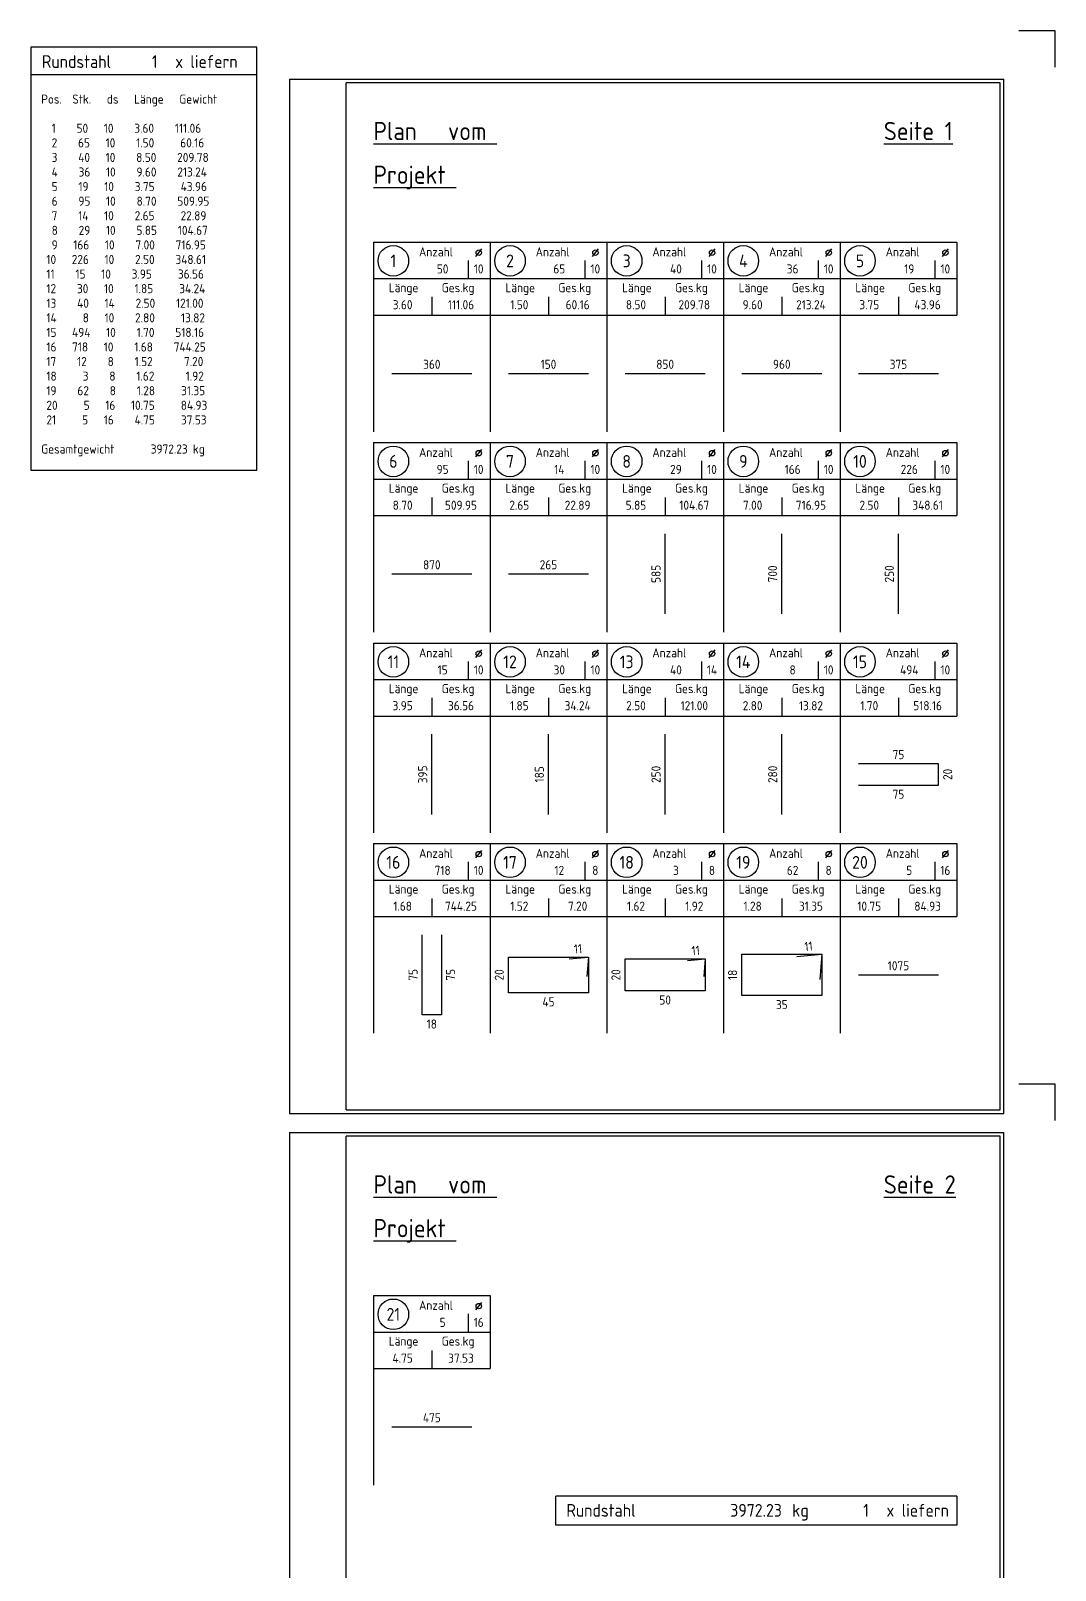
# Model space of a CAD drawing. Extents: x -3 to 123, y 0 to 106.
# Drawn here: x -3.2 to 10.85, y 85.07 to 106.18 of the extents above; entities that cross this region are included whole.
import ezdxf
from ezdxf.enums import TextEntityAlignment as Align

# ---------------------------------------------------------------- set-up
doc = ezdxf.new("R2010")
doc.units = 0
doc.header["$LTSCALE"] = 0.5
doc.header["$MEASUREMENT"] = 0
doc.linetypes.add('AUSGEZOGEN', pattern=[1000.01, 1000, 0.01])
for name, color, linetype in [('MAT', 7, 'CONTINUOUS'), ('RAHMEN', 7, 'CONTINUOUS'), ('RND', 7, 'CONTINUOUS'), ('RND_BILD', 7, 'CONTINUOUS')]:
    doc.layers.add(name, color=color, linetype=linetype)
doc.styles.add('liste', font='isocp-e.shx')
doc.styles.add('TXT', font='isocp.shx')

# ---------------------------------------------------------------- blocks, each defined once
blk = doc.blocks.new('DIN-RND')
at = {"layer": 'RAHMEN', "color": 102, "linetype": 'AUSGEZOGEN'}
for p, q in [((21, 29.7), (20, 29.7)), ((21, 28.7), (21, 29.7))]:
    blk.add_line(p, q, dxfattribs=at)
at = {"layer": 'RAHMEN', "color": 7, "linetype": 'AUSGEZOGEN'}
for p, q in [((0, 28.373), (0, 0)), ((0, 28.373), (19.592, 28.373)), ((19.592, 0), (19.592, 28.373)), ((0, 0), (19.592, 0))]:
    blk.add_line(p, q, dxfattribs=at)
at = {"layer": 'RAHMEN', "color": 5, "linetype": 'AUSGEZOGEN'}
for p, q in [((1.55, 0.1), (1.55, 28.273)), ((19.492, 28.273), (1.55, 28.273)), ((19.492, 0.1), (19.492, 28.273)), ((1.55, 0.1), (19.492, 0.1))]:
    blk.add_line(p, q, dxfattribs=at)
blk = doc.blocks.new('RND_LIS2')
at = {"layer": 'RND', "color": 3, "linetype": 'Continuous'}
for p, q in [((0, 0), (0, -5.2)), ((0, 0), (3.2, 0)), ((3.2, 0), (3.2, -2)), ((2.6, -0.503), (2.6, -1)), ((0, -1), (3.2, -1)), ((1.6, -1.503), (1.6, -2)), ((0, -2), (3.2, -2))]:
    blk.add_line(p, q, dxfattribs=at)
at = {"layer": 'RND', "color": 7, "linetype": 'Continuous'}
blk.add_line((2.805, -0.39), (2.973, -0.186), dxfattribs=at)
at = {"layer": 'RND', "color": 1, "linetype": 'Continuous'}
blk.add_circle((0.545, -0.513), 0.42, dxfattribs=at)
at = {"layer": 'RND', "color": 7, "linetype": 'Continuous'}
blk.add_circle((2.889, -0.288), 0.075, dxfattribs=at)
at = {"layer": 'RND', "color": 7, "linetype": 'Continuous', "style": 'TXT'}
for s, p in [('Anzahl', (1.249, -0.391)), ('Länge', (0.42, -1.373)), ('Ges.kg', (1.872, -1.373))]:
    blk.add_text(s, height=0.25, dxfattribs=at).set_placement(p)
at = {"layer": 'RND', "color": 1, "linetype": 'Continuous', "style": 'TXT'}
blk.add_attdef('POS1', text='', height=0.35, dxfattribs=at).set_placement((0.545, -0.513), align=Align.MIDDLE)
at = {"layer": 'RND', "color": 7, "linetype": 'Continuous', "style": 'TXT'}
for tag, p in [('STK1', (1.897, -0.859)), ('DS1', (2.885, -0.859)), ('LANG1', (0.8, -1.841)), ('GEW', (2.4, -1.841))]:
    blk.add_attdef(tag, text='', height=0.25, dxfattribs=at).set_placement(p, align=Align.CENTER)
blk = doc.blocks.new('RND_LIS1')
at = {"layer": 'MAT', "color": 1, "linetype": 'Continuous', "style": 'TXT'}
blk.add_text('x liefern', height=0.35, dxfattribs=at).set_placement((5.674, 0.181), align=Align.RIGHT)
at = {"layer": 'RND', "color": 1, "linetype": 'Continuous', "style": 'TXT'}
blk.add_text('Rundstahl', height=0.35, dxfattribs=at).set_placement((0.305, 0.18))
blk.add_attdef('RND_Z', text='', height=0.35, dxfattribs=at).set_placement((3.48, 0.181), align=Align.RIGHT)
blk = doc.blocks.new('RND_SUM')
at = {"layer": 'RND', "color": 5, "linetype": 'Continuous'}
for p, q in [((0, 0), (0, 0.8)), ((11, 0.8), (0, 0.8)), ((11, 0.8), (11, 0)), ((11, 0), (0, 0))]:
    blk.add_line(p, q, dxfattribs=at)
at = {"layer": 'RND', "color": 1, "linetype": 'Continuous', "style": 'TXT'}
for s, p in [('Rundstahl', (0.292, 0.235)), ('kg', (6.483, 0.235))]:
    blk.add_text(s, height=0.35, dxfattribs=at).set_placement(p)
blk.add_text('x liefern', height=0.35, dxfattribs=at).set_placement((10.784, 0.235), align=Align.RIGHT)
for tag, p in [('RND-S', (6.203, 0.235)), ('RND-Z', (8.59, 0.235))]:
    blk.add_attdef(tag, text='', height=0.35, dxfattribs=at).set_placement(p, align=Align.RIGHT)

msp = doc.modelspace()

# ---------------------------------------------------------------- linework, layer by layer
at = {"layer": 'RND', "color": 5, "linetype": 'AUSGEZOGEN'}
msp.add_line((-3.2, 105.585), (-0.1, 105.585), dxfattribs=at)
msp.add_lwpolyline([(-0.1, 105.96), (-3.2, 105.96), (-3.2, 100.16), (-0.1, 100.16), (-0.1, 105.96)], dxfattribs=at)
at = {"layer": 'RND_BILD', "color": 1, "linetype": 'AUSGEZOGEN'}
for points in [[(1.75, 101.485), (2.85, 101.485)], [(3.35, 101.485), (4.45, 101.485)], [(4.95, 101.485), (6.05, 101.485)], [(6.55, 101.485), (7.65, 101.485)], [(8.15, 101.485), (9.25, 101.485)], [(5.5, 98.185), (5.5, 99.285)], [(7.1, 98.185), (7.1, 99.285)], [(8.7, 98.185), (8.7, 99.285)], [(1.75, 98.735), (2.85, 98.735)], [(3.35, 98.735), (4.45, 98.735)], [(2.3, 95.435), (2.3, 96.535)], [(3.9, 95.435), (3.9, 96.535)], [(5.5, 95.435), (5.5, 96.535)], [(7.1, 95.435), (7.1, 96.535)], [(8.15, 95.838), (9.25, 95.838), (9.25, 96.131), (8.15, 96.131)], [(2.432, 93.785), (2.432, 92.685), (2.168, 92.685), (2.168, 93.785)], [(4.182, 93.456), (4.45, 93.479), (4.45, 92.99), (3.35, 92.99), (3.35, 93.479), (4.45, 93.479), (4.427, 93.211)], [(5.809, 93.434), (6.05, 93.455), (6.05, 93.015), (4.95, 93.015), (4.95, 93.455), (6.05, 93.455), (6.029, 93.214)], [(7.306, 93.487), (7.65, 93.518), (7.65, 92.952), (6.55, 92.952), (6.55, 93.518), (7.65, 93.518), (7.62, 93.173)], [(8.15, 93.235), (9.25, 93.235)], [(1.75, 87.035), (2.85, 87.035)]]:
    msp.add_lwpolyline(points, dxfattribs=at)

# ---------------------------------------------------------------- block references
at = {"layer": 'RND', "color": 15, "linetype": 'AUSGEZOGEN', "xscale": 0.5, "yscale": 0.5, "zscale": 0.5}
msp.add_blockref('RND_LIS1', (-3.2, 105.585), dxfattribs=at).add_auto_attribs({'RND_Z': '1'})
at = {"layer": 'RND_BILD', "color": 7, "linetype": 'AUSGEZOGEN', "xscale": 0.5, "yscale": 0.5, "zscale": 0.5}
for p in [(0.35, 91.335), (0.35, 76.885)]:
    msp.add_blockref('DIN-RND', p, dxfattribs=at)
at = {"layer": 'RND_BILD', "color": 6, "linetype": 'AUSGEZOGEN', "xscale": 0.5, "yscale": 0.5, "zscale": 0.5}
for p, values in [((1.5, 103.285), {'POS1': '1', 'STK1': '50', 'DS1': '10', 'LANG1': '3.60', 'GEW': '111.06'}), ((1.5, 88.835), {'POS1': '21', 'STK1': '5', 'DS1': '16', 'LANG1': '4.75', 'GEW': '37.53'})]:
    msp.add_blockref('RND_LIS2', p, dxfattribs=at).add_auto_attribs(values)
at = {"layer": 'RND_BILD', "color": 7, "linetype": 'AUSGEZOGEN', "xscale": 0.5, "yscale": 0.5, "zscale": 0.5}
for name, p, values in [('RND_LIS2', (3.1, 103.285), {'POS1': '2', 'STK1': '65', 'DS1': '10', 'LANG1': '1.50', 'GEW': '60.16'}), ('RND_LIS2', (4.7, 103.285), {'POS1': '3', 'STK1': '40', 'DS1': '10', 'LANG1': '8.50', 'GEW': '209.78'}), ('RND_LIS2', (6.3, 103.285), {'POS1': '4', 'STK1': '36', 'DS1': '10', 'LANG1': '9.60', 'GEW': '213.24'}), ('RND_LIS2', (7.9, 103.285), {'POS1': '5', 'STK1': '19', 'DS1': '10', 'LANG1': '3.75', 'GEW': '43.96'}), ('RND_LIS2', (1.5, 100.535), {'POS1': '6', 'STK1': '95', 'DS1': '10', 'LANG1': '8.70', 'GEW': '509.95'}), ('RND_LIS2', (3.1, 100.535), {'POS1': '7', 'STK1': '14', 'DS1': '10', 'LANG1': '2.65', 'GEW': '22.89'}), ('RND_LIS2', (4.7, 100.535), {'POS1': '8', 'STK1': '29', 'DS1': '10', 'LANG1': '5.85', 'GEW': '104.67'}), ('RND_LIS2', (6.3, 100.535), {'POS1': '9', 'STK1': '166', 'DS1': '10', 'LANG1': '7.00', 'GEW': '716.95'}), ('RND_LIS2', (7.9, 100.535), {'POS1': '10', 'STK1': '226', 'DS1': '10', 'LANG1': '2.50', 'GEW': '348.61'}), ('RND_LIS2', (1.5, 97.785), {'POS1': '11', 'STK1': '15', 'DS1': '10', 'LANG1': '3.95', 'GEW': '36.56'}), ('RND_LIS2', (3.1, 97.785), {'POS1': '12', 'STK1': '30', 'DS1': '10', 'LANG1': '1.85', 'GEW': '34.24'}), ('RND_LIS2', (4.7, 97.785), {'POS1': '13', 'STK1': '40', 'DS1': '14', 'LANG1': '2.50', 'GEW': '121.00'}), ('RND_LIS2', (6.3, 97.785), {'POS1': '14', 'STK1': '8', 'DS1': '10', 'LANG1': '2.80', 'GEW': '13.82'}), ('RND_LIS2', (7.9, 97.785), {'POS1': '15', 'STK1': '494', 'DS1': '10', 'LANG1': '1.70', 'GEW': '518.16'}), ('RND_LIS2', (1.5, 95.035), {'POS1': '16', 'STK1': '718', 'DS1': '10', 'LANG1': '1.68', 'GEW': '744.25'}), ('RND_LIS2', (3.1, 95.035), {'POS1': '17', 'STK1': '12', 'DS1': '8', 'LANG1': '1.52', 'GEW': '7.20'}), ('RND_LIS2', (4.7, 95.035), {'POS1': '18', 'STK1': '3', 'DS1': '8', 'LANG1': '1.62', 'GEW': '1.92'}), ('RND_LIS2', (6.3, 95.035), {'POS1': '19', 'STK1': '62', 'DS1': '8', 'LANG1': '1.28', 'GEW': '31.35'}), ('RND_LIS2', (7.9, 95.035), {'POS1': '20', 'STK1': '5', 'DS1': '16', 'LANG1': '10.75', 'GEW': '84.93'}), ('RND_SUM', (4, 85.685), {'RND-S': '3972.23', 'RND-Z': '1'})]:
    msp.add_blockref(name, p, dxfattribs=at).add_auto_attribs(values)

# ---------------------------------------------------------------- texts
at = {"layer": 'RND', "color": 7, "linetype": 'AUSGEZOGEN', "style": 'liste'}
for s, p in [('  Pos.  Stk.   ds   Länge   Gewicht', (-3.2, 105.185)), ('    1    50   10    3.60    111.06   ', (-3.2, 104.785)), ('    2    65   10    1.50     60.16   ', (-3.2, 104.585)), ('    3    40   10    8.50    209.78   ', (-3.2, 104.385)), ('    4    36   10    9.60    213.24   ', (-3.2, 104.185)), ('    5    19   10    3.75     43.96   ', (-3.2, 103.985)), ('    6    95   10    8.70    509.95   ', (-3.2, 103.785)), ('    7    14   10    2.65     22.89   ', (-3.2, 103.585)), ('    8    29   10    5.85    104.67   ', (-3.2, 103.385)), ('    9   166   10    7.00    716.95   ', (-3.2, 103.185)), ('   10   226   10    2.50    348.61   ', (-3.2, 102.985)), ('   11    15   10    3.95     36.56   ', (-3.2, 102.785)), ('   12    30   10    1.85     34.24   ', (-3.2, 102.585)), ('   13    40   14    2.50    121.00   ', (-3.2, 102.385)), ('   14     8   10    2.80     13.82   ', (-3.2, 102.185)), ('   15   494   10    1.70    518.16   ', (-3.2, 101.985)), ('   16   718   10    1.68    744.25   ', (-3.2, 101.785)), ('   17    12    8    1.52      7.20   ', (-3.2, 101.585)), ('   18     3    8    1.62      1.92   ', (-3.2, 101.385)), ('   19    62    8    1.28     31.35   ', (-3.2, 101.185)), ('   20     5   16   10.75     84.93   ', (-3.2, 100.985)), ('   21     5   16    4.75     37.53   ', (-3.2, 100.785)), ('  Gesamtgewicht       3972.23 kg', (-3.2, 100.385))]:
    msp.add_text(s, height=0.125, dxfattribs=at).set_placement(p)
at = {"layer": 'RND_BILD', "color": 6, "linetype": 'AUSGEZOGEN', "style": 'TXT'}
for s, p in [('%%uPlan   vom ', (1.5, 104.685)), ('%%uSeite 1', (8.5, 104.685)), ('%%uProjekt ', (1.5, 104.085)), ('%%uPlan   vom ', (1.5, 90.235)), ('%%uSeite 2', (8.5, 90.235)), ('%%uProjekt ', (1.5, 89.635))]:
    msp.add_text(s, height=0.25, dxfattribs=at).set_placement(p)
at = {"layer": 'RND_BILD', "color": 7, "linetype": 'AUSGEZOGEN', "style": 'TXT'}
for s, rotation, p in [('360', 0, (2.3, 101.61)), ('585', 90, (5.375, 98.735)), ('700', 90, (6.975, 98.735)), ('250', 90, (8.575, 98.735)), ('395', 90, (2.175, 95.985)), ('185', 90, (3.775, 95.985)), ('250', 90, (5.375, 95.985)), ('280', 90, (6.975, 95.985)), ('20', 90, (9.375, 95.985)), ('11', 5, (4.305, 93.592)), ('11', 5, (5.919, 93.569)), ('11', 5, (7.467, 93.627)), ('75', 90, (2.043, 93.235)), ('75', 90, (2.557, 93.235)), ('20', 90, (3.225, 93.235)), ('20', 90, (4.825, 93.235)), ('18', 90, (6.425, 93.235))]:
    msp.add_text(s, height=0.125, rotation=rotation, dxfattribs=at).set_placement(p, align=Align.MIDDLE)
for s, p in [('150', (3.9, 101.61)), ('850', (5.5, 101.61)), ('960', (7.1, 101.61)), ('375', (8.7, 101.61)), ('870', (2.3, 98.86)), ('265', (3.9, 98.86)), ('75', (8.7, 96.256)), ('75', (8.7, 95.713)), ('1075', (8.7, 93.36)), ('45', (3.9, 92.865)), ('50', (5.5, 92.89)), ('35', (7.1, 92.827)), ('18', (2.3, 92.56)), ('475', (2.3, 87.16))]:
    msp.add_text(s, height=0.125, dxfattribs=at).set_placement(p, align=Align.MIDDLE)

doc.saveas('drawing.dxf')
